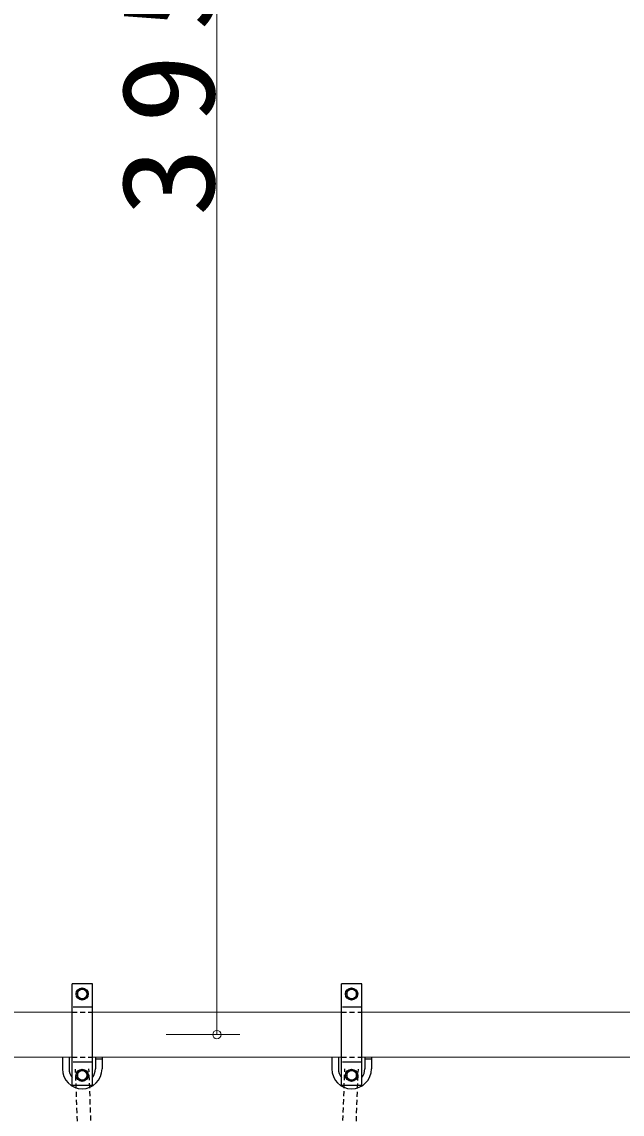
# Model space of a CAD drawing. Units: millimetres, scale not verified. Extents: x -35408 to 0, y -49934 to 13350.
# Drawn here: x -2222 to -1631, y 6647 to 7722 of the extents above; entities that cross this region are included whole.
import ezdxf

# ---------------------------------------------------------------- set-up
doc = ezdxf.new("R2010")
doc.units = ezdxf.units.MM
doc.linetypes.add('USER4', pattern=[8, 5, -3])
doc.layers.add('線', color=2, linetype='Continuous', lineweight=25)
doc.layers.add('補助', color=2, linetype='Continuous', lineweight=25)
doc.styles.add('ＭＳ ゴシック', font='')
doc.styles.get('ＭＳ ゴシック').set_extended_font_data('MS Gothic')

# ---------------------------------------------------------------- blocks, each defined once
blk = doc.blocks.new('dimension_origin')
at = {"color": 0, "linetype": 'Continuous', "lineweight": -2}
blk.add_circle((0, 0), 1.25, dxfattribs=at)

msp = doc.modelspace()

# ---------------------------------------------------------------- linework, layer by layer
at = {"layer": '線'}
for p, q in [((-2152.5, 6775), (-2172.5, 6775)), ((-2172.5, 6675), (-2172.5, 6775)), ((-2152.5, 6675), (-2152.5, 6775)), ((-1887.5, 6775), (-1907.5, 6775)), ((-1907.5, 6675), (-1907.5, 6775)), ((-1887.5, 6675), (-1887.5, 6775)), ((-2162.5, 6770.497), (-2167.25, 6767.754)), ((-2167.25, 6767.754), (-2167.25, 6762.269)), ((-2167.25, 6762.269), (-2162.5, 6759.527)), ((-2157.75, 6767.754), (-2162.5, 6770.497)), ((-2162.5, 6759.527), (-2157.75, 6762.269)), ((-2157.75, 6762.269), (-2157.75, 6767.754)), ((-1897.5, 6770.497), (-1902.25, 6767.754)), ((-1902.25, 6767.754), (-1902.25, 6762.269)), ((-1902.25, 6762.269), (-1897.5, 6759.527)), ((-1892.75, 6767.754), (-1897.5, 6770.497)), ((-1897.5, 6759.527), (-1892.75, 6762.269)), ((-1892.75, 6762.269), (-1892.75, 6767.754)), ((-2153.5, 6752.141), (-2171.5, 6752.141)), ((-1888.5, 6752.141), (-1906.5, 6752.141)), ((-2182, 6702.725), (-2182, 6691.25)), ((-2175.5, 6702.725), (-2175.5, 6691.25)), ((-2153.5, 6697.859), (-2171.5, 6697.859)), ((-2149.5, 6702.725), (-2149.5, 6691.25)), ((-2149.5, 6701.25), (-2143, 6701.25)), ((-2143, 6702.725), (-2143, 6691.25)), ((-1917, 6702.725), (-1917, 6691.25)), ((-1910.5, 6702.725), (-1910.5, 6691.25)), ((-1888.5, 6697.859), (-1906.5, 6697.859)), ((-1884.5, 6702.725), (-1884.5, 6691.25)), ((-1884.5, 6701.25), (-1878, 6701.25)), ((-1878, 6702.725), (-1878, 6691.25)), ((-2162.5, 6690.497), (-2167.25, 6687.754)), ((-2167.25, 6687.754), (-2167.25, 6682.269)), ((-2157.75, 6687.754), (-2162.5, 6690.497)), ((-2157.75, 6682.269), (-2157.75, 6687.754)), ((-1897.5, 6690.497), (-1902.25, 6687.754)), ((-1902.25, 6687.754), (-1902.25, 6682.269)), ((-1892.75, 6687.754), (-1897.5, 6690.497)), ((-1892.75, 6682.269), (-1892.75, 6687.754)), ((-2152.5, 6675), (-2172.5, 6675)), ((-2167.25, 6682.269), (-2162.5, 6679.527)), ((-2162.5, 6679.527), (-2157.75, 6682.269)), ((-1887.5, 6675), (-1907.5, 6675)), ((-1902.25, 6682.269), (-1897.5, 6679.527)), ((-1897.5, 6679.527), (-1892.75, 6682.269))]:
    msp.add_line(p, q, dxfattribs=at)
at = {"layer": '線', "color": 7, "lineweight": 13}
for p, q in [((-2285, 6747.275), (-2172.5, 6747.275)), ((-2152.5, 6747.275), (-1907.5, 6747.275)), ((-1887.5, 6747.275), (-1607.5, 6747.275)), ((-2285, 6702.725), (-2172.5, 6702.725)), ((-2152.5, 6702.725), (-1907.5, 6702.725)), ((-1887.5, 6702.725), (-1607.5, 6702.725))]:
    msp.add_line(p, q, dxfattribs=at)
at = {"layer": '線', "color": 4, "linetype": 'USER4'}
for p, q in [((-2172.5, 6747.275), (-2152.5, 6747.275)), ((-1907.5, 6747.275), (-1887.5, 6747.275)), ((-2172.5, 6702.725), (-2152.5, 6702.725)), ((-1907.5, 6702.725), (-1887.5, 6702.725)), ((-2134.407, 5784.518), (-2169.12, 6690.996)), ((-2121.167, 5785.025), (-2155.88, 6691.504)), ((-1938.833, 5785.025), (-1904.12, 6691.504)), ((-1925.593, 5784.518), (-1890.88, 6690.996))]:
    msp.add_line(p, q, dxfattribs=at)
at = {"layer": '線'}
for centre, radius in [((-2162.5, 6765.012), 6), ((-2162.5, 6765.012), 4.75), ((-1897.5, 6765.012), 6), ((-1897.5, 6765.012), 4.75), ((-2162.5, 6685.012), 6), ((-2162.5, 6685.012), 4.75), ((-1897.5, 6685.012), 6), ((-1897.5, 6685.012), 4.75)]:
    msp.add_circle(centre, radius, dxfattribs=at)
for centre, radius, start, end in [((-2162.5, 6691.25), 19.5, 180, 0), ((-2162.5, 6691.25), 13, 180, 219.71514), ((-2162.5, 6691.25), 13, 320.28486, 0), ((-1897.5, 6691.25), 19.5, 180, 0), ((-1897.5, 6691.25), 13, 180, 219.71514), ((-1897.5, 6691.25), 13, 320.28486, 0)]:
    msp.add_arc(centre, radius, start, end, dxfattribs=at)
at = {"layer": '補助', "lineweight": 13}
for p, q in [((-2030, 6725), (-2030, 8700)), ((-2007.5, 6725), (-2080, 6725))]:
    msp.add_line(p, q, dxfattribs=at)

# ---------------------------------------------------------------- block references
at = {"layer": '補助', "lineweight": 13, "xscale": 3.33, "yscale": 3.33, "rotation": 90}
msp.add_blockref('dimension_origin', (-2030, 6725), dxfattribs=at)

# ---------------------------------------------------------------- texts
at = {"layer": '補助', "insert": (-2031, 7712.5), "char_height": 91.64, "attachment_point": 8, "rotation": 90, "style": 'ＭＳ ゴシック'}
msp.add_mtext('\\T1.33;\\W1.1;3950', dxfattribs=at)

doc.saveas('drawing.dxf')
